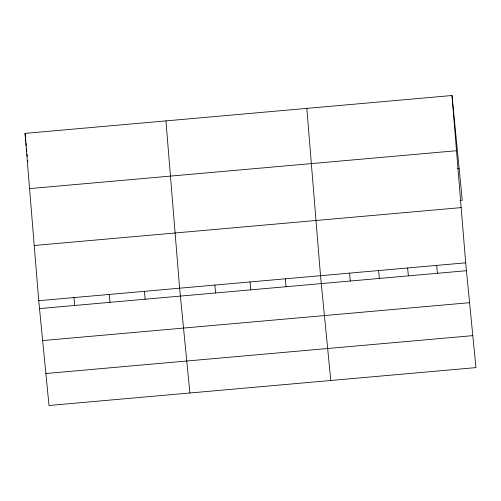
<?xml version="1.0" encoding="UTF-8"?>
<svg xmlns="http://www.w3.org/2000/svg" width="501" height="501" viewBox="0 0 501 501"><rect width="100%" height="100%" fill="white"/><g stroke="black" fill="none" stroke-linecap="round" stroke-linejoin="round"><path stroke-width="0.75" d="M451.99 95.509L465.673 262.825L475.95 367.609L49.01 405.491L38.734 300.7L25.05 133.391L451.99 95.509L462.266 200.3L459.974 200.5M29.565 188.601L456.505 150.726M457.601 168.455L459.129 168.323M34.218 245.49L461.158 207.608M38.734 300.7L465.673 262.825M39.504 308.591L466.45 270.709M42.641 340.567L469.587 302.685M45.873 373.514L472.812 335.632M436.647 265.398L437.417 273.289M407.614 267.972L408.384 275.863M378.581 270.553L379.351 278.437M349.548 273.126L350.318 281.017M330.792 380.491L320.515 275.7L306.831 108.391M285.294 278.825L286.065 286.716M250.068 281.95L250.844 289.841M214.848 285.075L215.618 292.966M189.898 392.991L179.621 288.2L165.944 120.891M144.401 291.325L145.177 299.216M109.18 294.45L109.951 302.341M73.954 297.575L74.73 305.466M25.05 133.391L25.827 141.282M25.971 142.804L26.271 145.847M26.572 148.891L26.791 151.177M27.092 154.22L27.317 156.506M27.693 160.314L27.837 161.836"/></g></svg>
